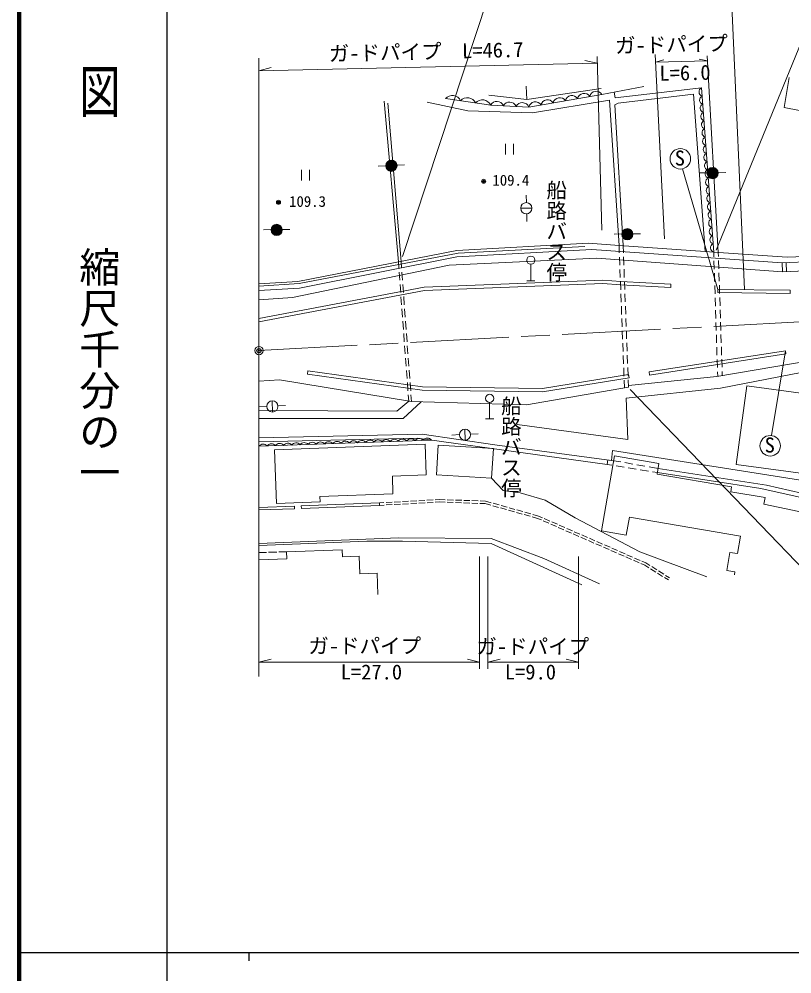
# Model space of a CAD drawing. Units: millimetres, scale not verified. Extents: x 40000 to 680000, y 20000 to 380000.
# Drawn here: x 40000 to 134190, y 202409 to 318709 of the extents above; entities that cross this region are included whole.
import ezdxf
from ezdxf.enums import TextEntityAlignment as Align

# ---------------------------------------------------------------- set-up
doc = ezdxf.new("R2010")
doc.units = ezdxf.units.MM
doc.header["$LTSCALE"] = 1000
doc.header["$PDMODE"] = 32
doc.header["$PDSIZE"] = 500
doc.linetypes.add('CHAIN', pattern=[18.5, 12, -1.5, 3.5, -1.5])
for name, color, linetype, lineweight in [('M-BGD', 7, 'Continuous', 13), ('M-BMK', 2, 'CHAIN', 13), ('M-BMK-SRVR', 3, 'Continuous', 13), ('M-STR-HTXT', 7, 'Continuous', 13), ('M-STR-STRC', 7, 'Continuous', 13), ('M-TTL', 2, 'Continuous', 140), ('M-TTL-BAND', 7, 'Continuous', 25)]:
    doc.layers.add(name, color=color, linetype=linetype, lineweight=lineweight)
doc.layers.add('M-OTRS', color=6, linetype='Continuous')
doc.styles.add('@ＭＳ ゴシック', font='')
doc.styles.add('ＭＳ ゴシック', font='')
doc.styles.get('@ＭＳ ゴシック').set_extended_font_data('@MS Gothic')
doc.styles.get('ＭＳ ゴシック').set_extended_font_data('MS Gothic')

msp = doc.modelspace()

# ---------------------------------------------------------------- hatches: boundary and pattern name
at = {"layer": 'M-BGD'}
for points in [[(86062, 300870, 0.97359), (84696, 300851, 0.01338), (84697, 300815, 1)], [(125196, 299962, 0.97359), (123831, 299983, 0.01338), (123830, 299946, 0.41421), (124521, 299271, 0.41421)], [(72081, 293046, 0.97359), (70716, 293067, 0.01338), (70716, 293031, 1)], [(114816, 292514, 0.97359), (113451, 292535, 0.01338), (113450, 292498, 0.41421), (114141, 291823, 0.41421)]]:
    msp.add_hatch(color=256, dxfattribs=at).paths.add_polyline_path(points)

# ---------------------------------------------------------------- linework, layer by layer
for p, q in [((101884, 308910), (101795, 310537)), ((133846, 311602), (133241, 307934)), ((101884, 308910), (97239, 309443)), ((110936, 310271), (101884, 308910)), ((111033, 309541), (116160, 310488)), ((112517, 309815), (112630, 309127)), ((112630, 309127), (123178, 310339)), ((113029, 308475), (122214, 309553)), ((122214, 309553), (123601, 290420)), ((123178, 310339), (124655, 290339)), ((86228, 289138), (84485, 308707)), ((84930, 308460), (86553, 289201)), ((89729, 308605), (94679, 307540)), ((102567, 307284), (111955, 308820)), ((111955, 308820), (113120, 291151)), ((112591, 308282), (113029, 308475)), ((112591, 308282), (113620, 291116)), ((94679, 307540), (102567, 307284)), ((133241, 307934), (137606, 307079)), ((99284, 303500), (99284, 302200)), ((100259, 302200), (100259, 303500)), ((74421, 300349), (74421, 299049)), ((75396, 299049), (75396, 300349)), ((83784, 300814), (84696, 300851)), ((86075, 300906), (86988, 300944)), ((125147, 285790), (120864, 300470)), ((122917, 299972), (123831, 299983)), ((125210, 299998), (126124, 300009)), ((101819, 297275), (101838, 296362)), ((101133, 295665), (102498, 295694)), ((101865, 294983), (101885, 294069)), ((72095, 293082), (73009, 293093)), ((69802, 293056), (70716, 293067)), ((112537, 292524), (113451, 292535)), ((114830, 292550), (115744, 292561)), ((109412, 291412), (93344, 290515)), ((93496, 290185), (108942, 291024)), ((113120, 291151), (109412, 291412)), ((123601, 290420), (113120, 291151)), ((113120, 291151), (113155, 290224)), ((113620, 291116), (113653, 290249)), ((93344, 290515), (73954, 286763)), ((74128, 286513), (93496, 290185)), ((74158, 285924), (93337, 289766)), ((93337, 289766), (109815, 290648)), ((109815, 290648), (133009, 289019)), ((113174, 289724), (113212, 288725)), ((113672, 289750), (113710, 288751)), ((123601, 290420), (124655, 290339)), ((124655, 290339), (133596, 289701)), ((124655, 290339), (124674, 289755)), ((125218, 290299), (125235, 289786)), ((133009, 289019), (150410, 289753)), ((133596, 289701), (150792, 290422)), ((73319, 284789), (92419, 288753)), ((86228, 289138), (86284, 288388)), ((86553, 289201), (86613, 288393)), ((92419, 288753), (110412, 289574)), ((102368, 286847), (102368, 288847)), ((110412, 289574), (133025, 287913)), ((124690, 289255), (124722, 288256)), ((125251, 289286), (125283, 288287)), ((133009, 289019), (133025, 287913)), ((133025, 287913), (149845, 288763)), ((133498, 289040), (133514, 287938)), ((86321, 287889), (86395, 286892)), ((86650, 287894), (86725, 286897)), ((113231, 288225), (113269, 287226)), ((113728, 288251), (113766, 287252)), ((124738, 287756), (124771, 286756)), ((125299, 287787), (125332, 286788)), ((73954, 286763), (69235, 286445)), ((69235, 286162), (74128, 286513)), ((86433, 286394), (86507, 285396)), ((86762, 286399), (86836, 285401)), ((89371, 286049), (111134, 286919)), ((89416, 285651), (111150, 286519)), ((101868, 286847), (102868, 286847)), ((113328, 286747), (111134, 286919)), ((113308, 286348), (111150, 286519)), ((113287, 286726), (113325, 285727)), ((113308, 286348), (119421, 286032)), ((113328, 286747), (119442, 286432)), ((113785, 286752), (113823, 285753)), ((119442, 286432), (119421, 286032)), ((124787, 286257), (124819, 285257)), ((125348, 286288), (125380, 285288)), ((69235, 282247), (89371, 286049)), ((69235, 285648), (74158, 285924)), ((69235, 281840), (89416, 285651)), ((113344, 285227), (113382, 284228)), ((113842, 285253), (113880, 284254)), ((125147, 285790), (125142, 285390)), ((125142, 285390), (133978, 285298)), ((125147, 285790), (133982, 285698)), ((133982, 285698), (133978, 285298)), ((69235, 284532), (73319, 284789)), ((86544, 284898), (86618, 283900)), ((86873, 284903), (86947, 283906)), ((124835, 284757), (124867, 283758)), ((125396, 284789), (125428, 283789)), ((86655, 283402), (86730, 282405)), ((86984, 283407), (87059, 282410)), ((113401, 283728), (113439, 282729)), ((113899, 283754), (113937, 282755)), ((124883, 283258), (124916, 282259)), ((125444, 283290), (125477, 282290)), ((86767, 281906), (86841, 280909)), ((87096, 281911), (87170, 280914)), ((113458, 282230), (113496, 281230)), ((113956, 282255), (113993, 281256)), ((124932, 281759), (124964, 280759)), ((125493, 281790), (125525, 280791)), ((86878, 280410), (86952, 279413)), ((87207, 280415), (87281, 279418)), ((113515, 280731), (113552, 279731)), ((114012, 280756), (114050, 279757)), ((125541, 280291), (125573, 279292)), ((113571, 279232), (113609, 278232)), ((114069, 279257), (114107, 278258)), ((124980, 280260), (125012, 279260)), ((86989, 278914), (87064, 277917)), ((87318, 278919), (87393, 277922)), ((116776, 275741), (133394, 278322)), ((125022, 275166), (143777, 278345)), ((125028, 278760), (125060, 277761)), ((125589, 278792), (125621, 277792)), ((133394, 278322), (131686, 267981)), ((133394, 278322), (133456, 277926)), ((87101, 277418), (87175, 276421)), ((87430, 277423), (87504, 276426)), ((113628, 277733), (113666, 276733)), ((114126, 277758), (114164, 276759)), ((116837, 275346), (133456, 277926)), ((125077, 277261), (125109, 276262)), ((144645, 277527), (125505, 273740)), ((125638, 277293), (125670, 276293)), ((75140, 275459), (75195, 275856)), ((75195, 275856), (89172, 273908)), ((87212, 275923), (87286, 274925)), ((87541, 275928), (87615, 274930)), ((113685, 276234), (113723, 275235)), ((114183, 276259), (114220, 275260)), ((116776, 275741), (116837, 275346)), ((125125, 275762), (125144, 275178)), ((125686, 275793), (125702, 275281)), ((69235, 274612), (71746, 274750)), ((71746, 274750), (87812, 272129)), ((75140, 275459), (89142, 273508)), ((103782, 273708), (114276, 275402)), ((103811, 273308), (114340, 275007)), ((113742, 274735), (113777, 273807)), ((114239, 274761), (114272, 273894)), ((114265, 274074), (125022, 275166)), ((114276, 275402), (114340, 275007)), ((87323, 274427), (87398, 273429)), ((87653, 274432), (87727, 273435)), ((89142, 273508), (103811, 273308)), ((89172, 273908), (103782, 273708)), ((114272, 273894), (101834, 271728)), ((125505, 273740), (113975, 272520)), ((127404, 264470), (128688, 274029)), ((128688, 274029), (138029, 272774)), ((70905, 270842), (70839, 272206)), ((86053, 270949), (87491, 272181)), ((87435, 272931), (87491, 272181)), ((87764, 272936), (87824, 272128)), ((113975, 272520), (114212, 267491)), ((69235, 271035), (86053, 270949)), ((69277, 271485), (70189, 271529)), ((71567, 271593), (72480, 271637)), ((86795, 270078), (89017, 272094)), ((101834, 271728), (87812, 272129)), ((97348, 270006), (97348, 272006)), ((69235, 270078), (86795, 270078)), ((96848, 270006), (97848, 270006)), ((94382, 267405), (94316, 268769)), ((114212, 267491), (100685, 269332)), ((69235, 267708), (89107, 268171)), ((69235, 267235), (88572, 267672)), ((111662, 264451), (88572, 267672)), ((89107, 268171), (98002, 266842)), ((92753, 268047), (93666, 268091)), ((95044, 268156), (95957, 268199)), ((90248, 267438), (69235, 266679)), ((71130, 266254), (89474, 266921)), ((89474, 266921), (89610, 263179)), ((91076, 266818), (90854, 263197)), ((97811, 266405), (91076, 266818)), ((97588, 262783), (97811, 266405)), ((98002, 266842), (112221, 264964)), ((71368, 259709), (71130, 266254)), ((111001, 256365), (112568, 265511)), ((112221, 264964), (112335, 266173)), ((112335, 266173), (140849, 261658)), ((112568, 265511), (117985, 264583)), ((111767, 265024), (111662, 264451)), ((111662, 264451), (112260, 264357)), ((112221, 264964), (113327, 264771)), ((112754, 264278), (113741, 264121)), ((113820, 264686), (114805, 264514)), ((114235, 264043), (115223, 263886)), ((115297, 264429), (116283, 264257)), ((116775, 264172), (117881, 263979)), ((117985, 264583), (117761, 263277)), ((146938, 261847), (127404, 264470)), ((89610, 263179), (85493, 263030)), ((85493, 263030), (85571, 260889)), ((90854, 263197), (97588, 262783)), ((115716, 263808), (116704, 263651)), ((117198, 263572), (117795, 263477)), ((117761, 263277), (126835, 261723)), ((130402, 261518), (117795, 263477)), ((131089, 261937), (117881, 263979)), ((97588, 262783), (99003, 261303)), ((126835, 261723), (126734, 261135)), ((131089, 261937), (140373, 259837)), ((85571, 260889), (76651, 260565)), ((76651, 260565), (76675, 259902)), ((99003, 261303), (101074, 261007)), ((101074, 261007), (104121, 260119)), ((126734, 261135), (130921, 260418)), ((147012, 257867), (130402, 261518)), ((69235, 259220), (73554, 259364)), ((76675, 259902), (71368, 259709)), ((73554, 259364), (73564, 259064)), ((74398, 259406), (83908, 259783)), ((74398, 259406), (74410, 259106)), ((74410, 259106), (83920, 259483)), ((83908, 259783), (84472, 259814)), ((83908, 259783), (83920, 259483)), ((83925, 259483), (84481, 259514)), ((84721, 259828), (85470, 259869)), ((84731, 259528), (85480, 259569)), ((85720, 259883), (86469, 259924)), ((85729, 259583), (86478, 259625)), ((86718, 259938), (87467, 259980)), ((86728, 259638), (87477, 259680)), ((87717, 259994), (88465, 260035)), ((87726, 259694), (88475, 259735)), ((88715, 260049), (89464, 260090)), ((88725, 259749), (89474, 259790)), ((89714, 260104), (90462, 260146)), ((89723, 259804), (90472, 259846)), ((90712, 260159), (91276, 260191)), ((90722, 259859), (91279, 259890)), ((91276, 260191), (91942, 260167)), ((91279, 259890), (91921, 259868)), ((92170, 259859), (92920, 259832)), ((92192, 260158), (92942, 260132)), ((93170, 259823), (93919, 259797)), ((93192, 260123), (93941, 260096)), ((94169, 259788), (94919, 259762)), ((94191, 260088), (94941, 260061)), ((95169, 259753), (95918, 259726)), ((95190, 260052), (95940, 260026)), ((96168, 259718), (96810, 259695)), ((96190, 260017), (96857, 259993)), ((96810, 259695), (97478, 259507)), ((96857, 259993), (97552, 259798)), ((97719, 259439), (98441, 259236)), ((97793, 259730), (98515, 259527)), ((98755, 259459), (99477, 259256)), ((104121, 260119), (107767, 257974)), ((130921, 260418), (130784, 259618)), ((130784, 259618), (145827, 256482)), ((69235, 258919), (73564, 259064)), ((98681, 259168), (99403, 258965)), ((99644, 258897), (100366, 258694)), ((99718, 259188), (100440, 258985)), ((100606, 258626), (101328, 258423)), ((100680, 258917), (101402, 258714)), ((101569, 258355), (102291, 258152)), ((101643, 258646), (102365, 258442)), ((102606, 258375), (103301, 258179)), ((102532, 258084), (103200, 257896)), ((103200, 257896), (103654, 257697)), ((103301, 258179), (103775, 257972)), ((103883, 257597), (104571, 257297)), ((104004, 257872), (104691, 257571)), ((104800, 257197), (105487, 256896)), ((104920, 257471), (105608, 257171)), ((105837, 257071), (106524, 256771)), ((107767, 257974), (115665, 253803)), ((114377, 258052), (114001, 255852)), ((127913, 255734), (114377, 258052)), ((105716, 256796), (106403, 256496)), ((106632, 256396), (107320, 256096)), ((106753, 256671), (107440, 256370)), ((107549, 255996), (108236, 255695)), ((107670, 256270), (108357, 255970)), ((108586, 255870), (109273, 255570)), ((114001, 255852), (111001, 256365)), ((69235, 254849), (86283, 255526)), ((69235, 254571), (82377, 255106)), ((82377, 255106), (86746, 255135)), ((86283, 255526), (97528, 255431)), ((86746, 255135), (97533, 254839)), ((97528, 255431), (103951, 253011)), ((97533, 254839), (108602, 249815)), ((108465, 255595), (109152, 255295)), ((109381, 255195), (110069, 254895)), ((109502, 255469), (110190, 255169)), ((110298, 254795), (110985, 254494)), ((110419, 255069), (111106, 254769)), ((127913, 255734), (127547, 253596)), ((69235, 253721), (70167, 253753)), ((70416, 253762), (71416, 253797)), ((71666, 253806), (72598, 253838)), ((72598, 253838), (79371, 254074)), ((72628, 252954), (72598, 253838)), ((79371, 254074), (79400, 253224)), ((111214, 254394), (111901, 254094)), ((111335, 254669), (112022, 254368)), ((112131, 253994), (112818, 253693)), ((112251, 254268), (112939, 253968)), ((113047, 253593), (113734, 253293)), ((113168, 253868), (113855, 253568)), ((115665, 253803), (123830, 250786)), ((126642, 253751), (126264, 251546)), ((127547, 253596), (126642, 253751)), ((69235, 252835), (72628, 252954)), ((79400, 253224), (81461, 253296)), ((81461, 253296), (81537, 251132)), ((103951, 253011), (110755, 249935)), ((113963, 253193), (114650, 252893)), ((114084, 253468), (114771, 253167)), ((114880, 252793), (115567, 252492)), ((115000, 253067), (115688, 252767)), ((115796, 252392), (116251, 252194)), ((115917, 252667), (116391, 252460)), ((116391, 252460), (116887, 252149)), ((116251, 252194), (116737, 251889)), ((116949, 251757), (117585, 251359)), ((117099, 252017), (117735, 251619)), ((117797, 251226), (118432, 250828)), ((117946, 251486), (118582, 251088)), ((126264, 251546), (127239, 251379)), ((127239, 251379), (127180, 251035)), ((81537, 251132), (83648, 251206)), ((83648, 251206), (83739, 248616)), ((118644, 250696), (119131, 250391)), ((118794, 250956), (119290, 250645))]:
    msp.add_line(p, q, dxfattribs=at)
msp.add_lwpolyline([(111033, 309541), (102121, 307993), (97476, 308230), (91974, 309029)], dxfattribs=at)
for centre, radius in [((120592, 301690), 1250), ((85379, 300842), 683), ((124513, 299954), 683), ((96620, 298960), 150), ((96620, 298960), 120), ((96620, 298960), 90), ((96620, 298960), 60), ((96620, 298960), 30), ((96620, 298960), 20), ((71616, 296400), 150), ((71616, 296400), 120), ((71616, 296400), 90), ((71616, 296400), 60), ((71616, 296400), 30), ((71616, 296400), 20), ((101815, 295679), 683), ((71398, 293038), 683), ((114133, 292506), 683), ((102368, 289347), 500), ((70872, 271524), 683), ((97348, 272506), 500), ((94349, 268087), 683), ((131543, 266740), 1250)]:
    msp.add_circle(centre, radius, dxfattribs=at)
for centre, radius, start, end in [((92803, 308293), 1109, 25.04076, 138.44037), ((107374, 308583), 818, 32.73947, 166.96786), ((108859, 308841), 818, 32.73947, 166.96786), ((110344, 309099), 818, 32.73947, 166.96786), ((123399, 309853), 534, 114.3853, 254.05991), ((94638, 308027), 1109, 25.04076, 138.44037), ((96472, 307761), 1109, 25.04076, 138.44037), ((98232, 307840), 851, 21.43112, 152.73486), ((99781, 307761), 851, 21.43112, 152.73486), ((101329, 307682), 851, 21.43112, 152.73486), ((102918, 307809), 818, 32.73947, 166.96786), ((104403, 308067), 818, 32.73947, 166.96786), ((105888, 308325), 818, 32.73947, 166.96786), ((123473, 308853), 534, 114.3853, 254.05991), ((123547, 307853), 534, 114.3853, 254.05991), ((123620, 306853), 534, 114.3853, 254.05991), ((123694, 305853), 534, 114.3853, 254.05991), ((123768, 304853), 534, 114.3853, 254.05991), ((123842, 303853), 534, 114.3853, 254.05991), ((123916, 302853), 534, 114.3853, 254.05991), ((123990, 301853), 534, 114.3853, 254.05991), ((124063, 300853), 534, 114.3853, 254.05991), ((124137, 299853), 534, 114.3853, 254.05991), ((124211, 298853), 534, 114.3853, 254.05991), ((124285, 297853), 534, 114.3853, 254.05991), ((124359, 296853), 534, 114.3853, 254.05991), ((124433, 295853), 534, 114.3853, 254.05991), ((124506, 294853), 534, 114.3853, 254.05991), ((124580, 293852), 534, 114.3853, 254.05991), ((124654, 292852), 534, 114.3853, 254.05991), ((124728, 291852), 534, 114.3853, 254.05991), ((124802, 290852), 534, 114.3853, 254.05991), ((85759, 266899), 626, 38.99582, 145.13847), ((86759, 266935), 626, 38.99582, 145.13847), ((87760, 266972), 626, 38.99582, 145.13847), ((88761, 267008), 626, 38.99582, 145.13847), ((89761, 267044), 626, 38.99582, 145.13847), ((69749, 266321), 626, 38.99582, 145.13847), ((70749, 266358), 626, 38.99582, 145.13847), ((71750, 266394), 626, 38.99582, 145.13847), ((72751, 266430), 626, 38.99582, 145.13847), ((73751, 266466), 626, 38.99582, 145.13847), ((74752, 266502), 626, 38.99582, 145.13847), ((75752, 266538), 626, 38.99582, 145.13847), ((76753, 266574), 626, 38.99582, 145.13847), ((77754, 266610), 626, 38.99582, 145.13847), ((78754, 266646), 626, 38.99582, 145.13847), ((79755, 266683), 626, 38.99582, 145.13847), ((80756, 266719), 626, 38.99582, 145.13847), ((81756, 266755), 626, 38.99582, 145.13847), ((82757, 266791), 626, 38.99582, 145.13847), ((83758, 266827), 626, 38.99582, 145.13847), ((84758, 266863), 626, 38.99582, 145.13847)]:
    msp.add_arc(centre, radius, start, end, dxfattribs=at)
for p in [(96620, 298960), (71616, 296400)]:
    msp.add_point(p, dxfattribs=at)
at = {"layer": 'M-BMK'}
msp.add_line((69235, 278335), (169015, 283640), dxfattribs=at)
at = {"layer": 'M-BMK-SRVR'}
for p, q in [((69235, 278335), (69235, 313931)), ((69235, 238653), (69235, 278335))]:
    msp.add_line(p, q, dxfattribs=at)
msp.add_circle((69235, 278335), 500, dxfattribs=at)
msp.add_point((69235, 278335), dxfattribs=at)
at = {"layer": 'M-OTRS'}
msp.add_point((69235, 278335), dxfattribs=at)
at = {"layer": 'M-STR-HTXT'}
for p, q in [((97288, 321753), (86714, 289802)), ((124975, 290544), (137708, 321753)), ((110437, 314162), (111025, 293017)), ((117538, 314411), (118662, 291936)), ((125218, 290299), (123874, 314229)), ((69235, 312420), (110460, 313322)), ((110460, 313322), (108952, 313664)), ((117584, 313478), (118579, 313750)), ((117584, 313478), (123909, 313616)), ((123909, 313616), (122903, 313844)), ((69235, 312420), (70726, 312827)), ((144867, 242053), (114481, 273581)), ((96133, 253231), (96133, 239564)), ((97137, 239564), (97137, 253231)), ((108174, 253231), (108174, 239564)), ((69235, 240388), (70735, 240763)), ((96133, 240388), (94633, 240763)), ((97137, 240388), (98637, 240763)), ((108174, 240388), (106674, 240763)), ((69235, 240388), (96133, 240388)), ((97137, 240388), (108174, 240388))]:
    msp.add_line(p, q, dxfattribs=at)
at = {"layer": 'M-STR-STRC'}
msp.add_line((126261, 333698), (128405, 285756), dxfattribs=at)
at = {"layer": 'M-TTL'}
msp.add_line((40000, 380000), (40000, 20000), dxfattribs=at)
at = {"layer": 'M-TTL-BAND'}
for p, q in [((58000, 370000), (58000, 20000)), ((40000, 205000), (579000, 205000)), ((68000, 205000), (68000, 204000))]:
    msp.add_line(p, q, dxfattribs=at)

# ---------------------------------------------------------------- texts
at = {"layer": 'M-BGD', "style": 'ＭＳ ゴシック'}
for s, height, p in [('S', 1833, (119913, 300316)), ('109.4', 1320, (97688, 298028)), ('109.3', 1320, (72912, 295442)), ('S', 1833, (130865, 265366))]:
    msp.add_text(s, height=height, dxfattribs=at).set_placement(p, align=Align.BOTTOM_LEFT)
at = {"layer": 'M-BGD', "style": '@ＭＳ ゴシック'}
for p in [(104025, 299136), (98499, 272857)]:
    msp.add_text('船路バス停', height=1833, rotation=270, dxfattribs=at).set_placement(p, align=Align.BOTTOM_LEFT)
at = {"layer": 'M-STR-HTXT', "style": 'ＭＳ ゴシック'}
for s, p in [('ガ-ドパイプ', (112666, 314009)), ('ガ-ドパイプ\u3000L=46.7', (77772, 313028)), ('L=6.0', (118074, 310633))]:
    msp.add_text(s, height=1833, rotation=1.254, dxfattribs=at).set_placement(p, align=Align.BOTTOM_LEFT)
for s, p in [('ガ-ドパイプ', (75251, 240899)), ('ガ-ドパイプ', (95728, 240827)), ('L=27.0', (79200, 237720)), ('L=9.0', (99206, 237720))]:
    msp.add_text(s, height=1833, dxfattribs=at).set_placement(p, align=Align.BOTTOM_LEFT)
at = {"layer": 'M-TTL-BAND', "style": '@ＭＳ ゴシック', "width": 1.4}
msp.add_text('平  面  図', height=3666, rotation=270, dxfattribs=at).set_placement((49777, 306475), align=Align.MIDDLE_RIGHT)
at = {"layer": 'M-TTL-BAND', "style": '@ＭＳ ゴシック'}
msp.add_text('縮尺千分の一', height=3666, rotation=270, dxfattribs=at).set_placement((49777, 261030), align=Align.MIDDLE_RIGHT)

doc.saveas('drawing.dxf')
